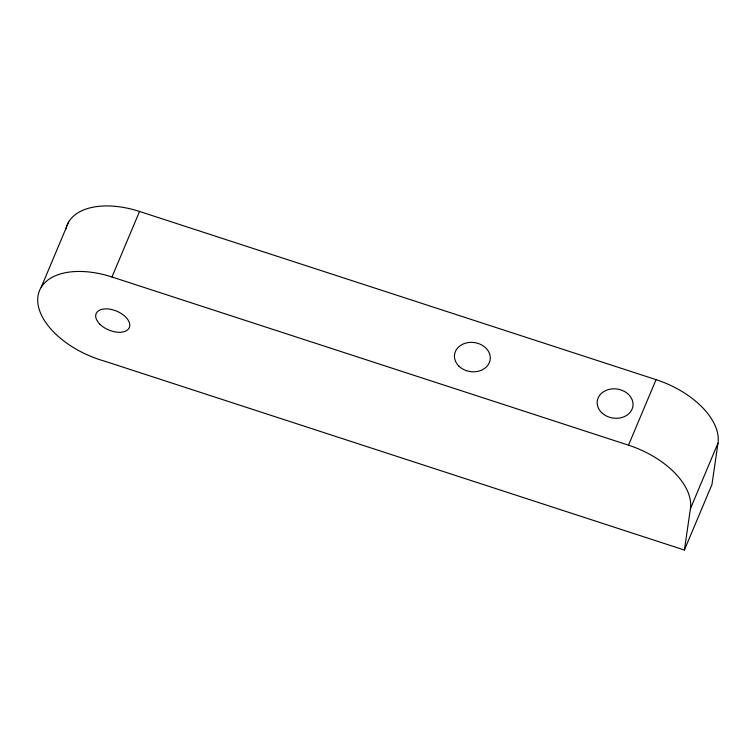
<?xml version="1.0" encoding="UTF-8"?>
<svg xmlns="http://www.w3.org/2000/svg" width="756" height="756" viewBox="0 0 756 756"><rect width="100%" height="100%" fill="white"/><g stroke="black" fill="none" stroke-linecap="round" stroke-linejoin="round"><path stroke-width="1.13" d="M690.426 508.675A71.99 40.909 22.8 0 0 628.501 445.171L111.973 276.989A71.99 40.909 22.8 0 0 37.8 297.694A71.99 40.909 22.8 0 0 104.659 361.17L684.397 550.037L690.426 508.675L717.992 443.139A71.99 40.909 22.8 0 0 656.066 379.644L139.529 211.463A71.99 40.909 22.8 0 0 65.876 228.86M717.992 443.139L711.963 484.511L684.397 550.037M41.193 287.289L68.758 221.754M111.973 276.989L139.529 211.463M628.501 445.171L656.066 379.644M458.901 366.14A18.002 14.657 8.3 0 0 489.359 362.615A18.002 14.657 8.3 0 0 468.852 342.496A18.002 14.657 8.3 0 0 458.901 366.14M601.625 412.615A18.002 14.657 8.3 0 0 632.092 409.09A18.002 14.657 8.3 0 0 611.576 388.962A18.002 14.657 8.3 0 0 601.625 412.615M99.65 323.974A18.002 10.225 22.8 0 0 128.756 328.595A18.002 10.225 22.8 0 0 109.79 309.157A18.002 10.225 22.8 0 0 99.65 323.974"/></g></svg>
